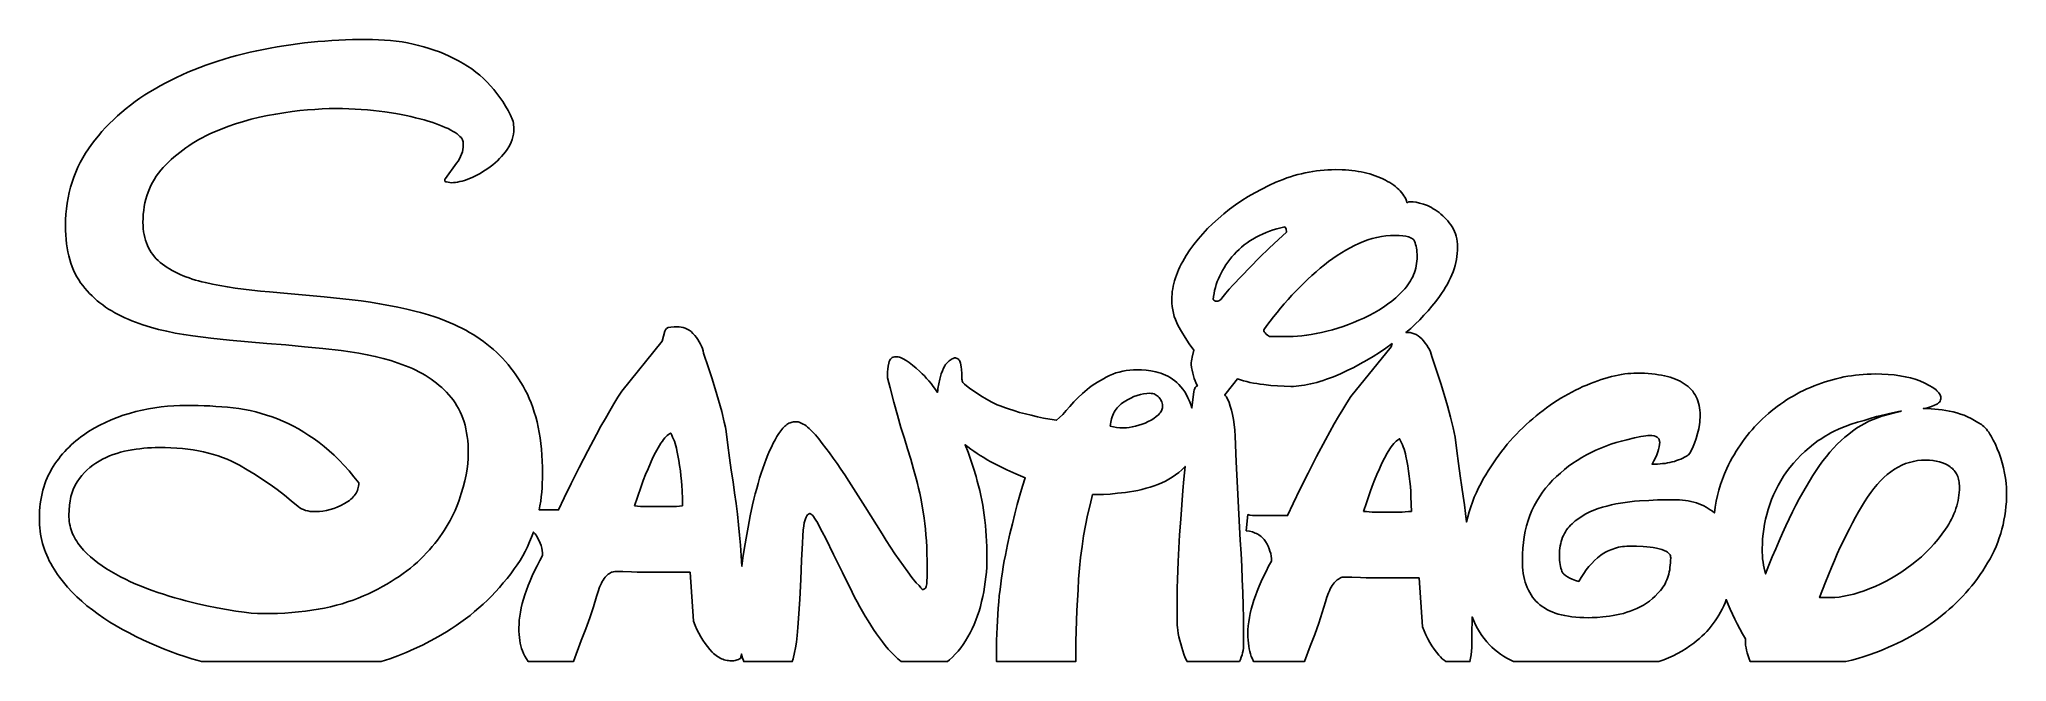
# Model space of a CAD drawing. Extents: x 18 to 215, y 20 to 83.
import ezdxf

# ---------------------------------------------------------------- set-up
doc = ezdxf.new("R2010")
doc.units = 0
doc.layers.add('CAMADA_1', color=18, linetype='CONTINUOUS')

msp = doc.modelspace()

# ---------------------------------------------------------------- linework, layer by layer
at = {"layer": 'CAMADA_1'}
for points in [[(34, 20.19), (52.06, 20.19), (52.9, 20.47), (53.73, 20.78), (54.55, 21.11), (55.37, 21.47), (56.19, 21.86), (57, 22.28), (57.8, 22.72), (58.6, 23.19), (59.09, 23.5), (59.58, 23.81), (60.05, 24.15), (60.52, 24.49), (60.98, 24.84), (61.43, 25.21), (61.86, 25.58), (62.3, 25.97), (62.72, 26.37), (63.13, 26.78), (63.53, 27.21), (63.93, 27.64), (64.31, 28.09), (64.69, 28.55), (65.06, 29.01), (65.42, 29.5), (65.72, 29.92), (66, 30.36), (66.26, 30.81), (66.51, 31.26), (66.74, 31.73), (66.96, 32.21), (67.16, 32.7), (67.34, 33.2), (67.43, 33.11), (67.51, 33.01), (67.59, 32.91), (67.67, 32.8), (67.8, 32.56), (67.92, 32.33), (68.03, 32.09), (68.11, 31.84), (68.17, 31.6), (68.22, 31.35), (68.25, 31.1), (68.26, 30.85), (67.97, 30.33), (67.7, 29.81), (67.45, 29.3), (67.22, 28.81), (67.01, 28.32), (66.81, 27.84), (66.64, 27.37), (66.48, 26.91), (66.34, 26.46), (66.22, 26.02), (66.12, 25.59), (66.04, 25.17), (65.97, 24.75), (65.92, 24.35), (65.9, 23.95), (65.89, 23.57), (65.89, 23.24), (65.91, 22.92), (65.93, 22.61), (65.97, 22.32), (66.02, 22.04), (66.08, 21.78), (66.15, 21.52), (66.23, 21.28), (66.34, 21.01), (66.47, 20.74), (66.64, 20.47), (66.82, 20.19), (71.35, 20.2), (72.15, 22.3), (72.6, 23.47), (73, 24.6), (73.36, 25.69), (73.68, 26.74), (73.83, 27.24), (73.99, 27.67), (74.08, 27.87), (74.17, 28.06), (74.26, 28.23), (74.35, 28.38), (74.45, 28.53), (74.55, 28.66), (74.65, 28.78), (74.76, 28.88), (74.86, 28.97), (74.97, 29.05), (75.08, 29.11), (75.2, 29.16), (75.23, 29.18), (75.26, 29.19), (75.37, 29.22), (75.52, 29.24), (75.71, 29.24), (76.33, 29.23), (77.19, 29.2), (77.75, 29.18), (78.47, 29.17), (80.36, 29.16), (83.07, 29.16), (83.41, 24.25), (83.59, 23.83), (83.77, 23.43), (83.96, 23.05), (84.16, 22.69), (84.37, 22.34), (84.6, 22.02), (84.82, 21.7), (85.06, 21.41), (85.31, 21.14), (85.44, 21.02), (85.56, 20.91), (85.69, 20.81), (85.82, 20.71), (85.96, 20.63), (86.09, 20.55), (86.23, 20.49), (86.36, 20.43), (86.5, 20.38), (86.64, 20.34), (86.79, 20.31), (86.93, 20.29), (87.07, 20.27), (87.22, 20.27), (87.35, 20.27), (87.47, 20.28), (87.59, 20.3), (87.71, 20.33), (87.82, 20.37), (87.94, 20.41), (88.05, 20.46), (88.15, 20.52), (88.2, 20.74), (88.24, 20.96), (88.35, 20.58), (88.47, 20.2), (88.47, 20.2), (93.34, 20.19), (93.43, 20.49), (93.58, 21.11), (93.68, 21.59), (93.76, 22.16), (93.84, 22.83), (93.91, 23.62), (93.98, 24.51), (94.09, 26.45), (94.19, 28.45), (94.27, 30.38), (94.36, 32.09), (94.4, 32.82), (94.44, 33.4), (94.49, 33.84), (94.53, 34.12), (94.59, 34.34), (94.66, 34.53), (94.73, 34.69), (94.8, 34.82), (94.88, 34.92), (94.96, 35), (95.04, 35.04), (95.12, 35.06), (95.15, 35.05), (95.19, 35.04), (95.27, 34.98), (95.36, 34.89), (95.47, 34.76), (95.59, 34.59), (95.72, 34.39), (95.86, 34.15), (96.01, 33.87), (96.34, 33.24), (96.7, 32.55), (97.49, 30.95), (98.38, 29.14), (99.35, 27.18), (99.61, 26.68), (99.87, 26.18), (100.13, 25.7), (100.4, 25.22), (100.67, 24.76), (100.95, 24.3), (101.23, 23.85), (101.51, 23.41), (101.8, 22.99), (102.09, 22.58), (102.39, 22.19), (102.69, 21.82), (102.99, 21.46), (103.3, 21.12), (103.61, 20.8), (103.93, 20.49), (104.1, 20.34), (104.27, 20.2), (108.92, 20.19), (109.13, 20.37), (109.43, 20.64), (109.72, 20.93), (110, 21.24), (110.26, 21.57), (110.52, 21.92), (110.76, 22.29), (110.99, 22.67), (111.21, 23.08), (111.41, 23.49), (111.6, 23.92), (111.78, 24.36), (111.95, 24.81), (112.1, 25.27), (112.24, 25.74), (112.36, 26.22), (112.48, 26.72), (112.58, 27.21), (112.66, 27.71), (112.73, 28.2), (112.79, 28.7), (112.84, 29.19), (112.87, 29.68), (112.89, 30.17), (112.9, 30.65), (112.9, 31.2), (112.88, 31.74), (112.86, 32.28), (112.83, 32.81), (112.79, 33.34), (112.74, 33.86), (112.69, 34.38), (112.62, 34.89), (112.55, 35.39), (112.47, 35.89), (112.38, 36.39), (112.28, 36.88), (112.17, 37.36), (112.06, 37.84), (111.93, 38.31), (111.8, 38.78), (111.54, 39.62), (111.27, 40.43), (111, 41.22), (110.71, 41.97), (110.99, 41.75), (111.28, 41.53), (111.58, 41.31), (111.9, 41.1), (112.23, 40.88), (112.57, 40.67), (112.93, 40.46), (113.3, 40.25), (113.68, 40.05), (114.08, 39.84), (114.49, 39.64), (114.91, 39.44), (115.8, 39.05), (116.74, 38.66), (116.47, 37.8), (116.2, 36.91), (115.94, 35.98), (115.69, 35.02), (115.45, 34.03), (115.21, 33.01), (114.97, 31.96), (114.75, 30.87), (114.64, 30.32), (114.54, 29.76), (114.45, 29.19), (114.36, 28.6), (114.28, 28.02), (114.21, 27.42), (114.14, 26.81), (114.08, 26.2), (114.03, 25.57), (113.98, 24.94), (113.92, 23.65), (113.87, 22.33), (113.86, 20.97), (113.87, 20.2), (121.82, 20.2), (121.83, 21.21), (121.84, 22.23), (121.87, 23.25), (121.9, 24.28), (121.94, 25.32), (121.99, 26.36), (122.05, 27.41), (122.11, 28.46), (122.2, 29.57), (122.31, 30.66), (122.45, 31.74), (122.61, 32.81), (122.8, 33.87), (123.01, 34.91), (123.25, 35.95), (123.51, 36.97), (124.02, 36.97), (124.61, 36.98), (125.27, 37.02), (126, 37.09), (126.81, 37.18), (127.23, 37.24), (127.65, 37.31), (128.07, 37.39), (128.47, 37.49), (128.88, 37.6), (129.28, 37.71), (129.68, 37.84), (130.07, 37.99), (130.46, 38.14), (130.83, 38.32), (131.18, 38.51), (131.52, 38.72), (131.85, 38.94), (132.16, 39.18), (132.46, 39.44), (132.74, 39.72), (132.8, 39.79), (132.68, 38.51), (132.59, 37.37), (132.38, 34.5), (132.25, 32.93), (132.12, 30.26), (132.04, 28.44), (132, 27.56), (131.99, 26.62), (131.99, 24.04), (132, 23.85), (132.03, 23.61), (132.07, 23.34), (132.12, 23.02), (132.19, 22.68), (132.27, 22.33), (132.36, 21.98), (132.46, 21.62), (132.57, 21.27), (132.69, 20.93), (132.82, 20.59), (132.97, 20.27), (133, 20.19), (138.26, 20.2), (138.36, 20.42), (138.45, 20.64), (138.52, 20.87), (138.58, 21.09), (138.62, 21.32), (138.66, 21.55), (138.68, 21.78), (138.68, 22.01), (138.68, 23.28), (138.66, 24.56), (138.63, 25.84), (138.6, 27.14), (138.55, 28.44), (138.49, 29.74), (138.42, 31.06), (138.34, 32.38), (138.19, 35.01), (138.05, 37.64), (137.93, 40.24), (137.84, 42.83), (137.79, 43.43), (137.72, 43.99), (137.65, 44.51), (137.56, 44.99), (137.46, 45.44), (137.34, 45.85), (137.22, 46.22), (137.07, 46.56), (137.01, 46.67), (136.95, 46.79), (136.87, 46.89), (136.79, 46.99), (136.93, 47.15), (138.07, 48.59), (138.37, 48.49), (138.68, 48.39), (139, 48.31), (139.32, 48.23), (139.66, 48.16), (140, 48.1), (140.34, 48.04), (140.7, 48), (141.41, 47.92), (142.1, 47.87), (142.76, 47.84), (143.41, 47.83), (143.68, 47.83), (143.95, 47.85), (144.23, 47.87), (144.51, 47.91), (144.81, 47.95), (145.1, 48.01), (145.41, 48.07), (145.72, 48.14), (146.03, 48.23), (146.35, 48.32), (146.68, 48.43), (147.01, 48.54), (147.7, 48.8), (148.4, 49.1), (149.08, 49.41), (149.74, 49.73), (150.4, 50.08), (151.05, 50.45), (151.69, 50.84), (152.33, 51.24), (152.96, 51.67), (153.59, 52.12), (153.5, 51.79), (149.44, 46.8), (149.05, 46.18), (148.65, 45.52), (148.22, 44.81), (147.79, 44.05), (147.34, 43.26), (146.9, 42.45), (146.01, 40.79), (145.15, 39.13), (144.36, 37.53), (143.66, 36.08), (143.09, 34.86), (140.3, 34.86), (139.9, 34.87), (139.58, 34.88), (139.31, 34.91), (139.11, 34.95), (138.94, 33.34), (139.27, 33.28), (139.57, 33.21), (139.71, 33.16), (139.85, 33.1), (139.98, 33.04), (140.11, 32.98), (140.22, 32.91), (140.34, 32.83), (140.44, 32.74), (140.54, 32.66), (140.64, 32.56), (140.73, 32.46), (140.81, 32.35), (140.89, 32.24), (141.03, 32), (141.15, 31.77), (141.25, 31.53), (141.33, 31.28), (141.4, 31.04), (141.44, 30.79), (141.47, 30.54), (141.48, 30.29), (141.19, 29.77), (140.93, 29.25), (140.68, 28.74), (140.44, 28.25), (140.23, 27.76), (140.04, 27.28), (139.86, 26.81), (139.7, 26.35), (139.56, 25.9), (139.44, 25.46), (139.34, 25.03), (139.26, 24.61), (139.19, 24.19), (139.15, 23.79), (139.12, 23.39), (139.11, 23.01), (139.12, 22.68), (139.13, 22.36), (139.16, 22.05), (139.19, 21.76), (139.24, 21.48), (139.3, 21.22), (139.37, 20.96), (139.45, 20.72), (139.56, 20.46), (139.69, 20.2), (144.79, 20.2), (145.38, 21.74), (145.82, 22.91), (146.22, 24.04), (146.58, 25.13), (146.9, 26.18), (147.05, 26.68), (147.22, 27.11), (147.3, 27.31), (147.39, 27.5), (147.48, 27.67), (147.58, 27.82), (147.67, 27.97), (147.77, 28.1), (147.87, 28.22), (147.98, 28.32), (148.09, 28.41), (148.2, 28.48), (148.31, 28.55), (148.42, 28.6), (148.45, 28.62), (148.49, 28.63), (148.59, 28.66), (148.74, 28.68), (148.93, 28.68), (149.56, 28.67), (150.41, 28.64), (150.98, 28.62), (151.69, 28.61), (153.59, 28.6), (156.3, 28.6), (156.64, 23.69), (156.81, 23.27), (156.99, 22.87), (157.19, 22.49), (157.39, 22.13), (157.6, 21.78), (157.82, 21.46), (158.05, 21.14), (158.29, 20.85), (158.46, 20.66), (158.63, 20.49), (158.81, 20.33), (158.99, 20.19), (161.42, 20.2), (161.48, 20.53), (161.53, 20.88), (161.56, 21.24), (161.59, 21.61), (161.61, 22.14), (161.62, 22.82), (161.63, 24.69), (161.8, 24.28), (161.98, 23.9), (162.18, 23.53), (162.39, 23.17), (162.62, 22.83), (162.86, 22.5), (163.11, 22.19), (163.37, 21.89), (163.63, 21.64), (163.89, 21.4), (164.17, 21.17), (164.47, 20.95), (164.78, 20.74), (165.11, 20.55), (165.45, 20.37), (165.8, 20.19), (180.4, 20.2), (180.89, 20.38), (181.36, 20.58), (181.82, 20.79), (182.27, 21.02), (182.7, 21.26), (183.12, 21.51), (183.52, 21.78), (183.91, 22.06), (184.19, 22.28), (184.46, 22.51), (184.72, 22.74), (184.97, 22.98), (185.21, 23.23), (185.44, 23.48), (185.65, 23.75), (185.86, 24.02), (186.06, 24.29), (186.25, 24.58), (186.43, 24.87), (186.6, 25.16), (186.76, 25.47), (186.91, 25.78), (187.05, 26.1), (187.17, 26.42), (187.36, 25.94), (187.57, 25.45), (187.78, 24.96), (188.01, 24.47), (188.26, 23.98), (188.52, 23.48), (188.8, 22.98), (189.08, 22.48), (189.08, 22.31), (189.09, 22.08), (189.11, 21.84), (189.15, 21.59), (189.21, 21.33), (189.28, 21.06), (189.36, 20.78), (189.46, 20.49), (189.58, 20.19), (199.17, 20.19), (199.78, 20.35), (200.39, 20.52), (201, 20.71), (201.61, 20.91), (202.09, 21.08), (202.55, 21.26), (203.02, 21.44), (203.47, 21.63), (203.92, 21.83), (204.36, 22.04), (204.8, 22.26), (205.23, 22.48), (205.66, 22.71), (206.08, 22.95), (206.49, 23.2), (206.9, 23.45), (207.3, 23.72), (207.7, 23.99), (208.09, 24.27), (208.47, 24.56), (208.85, 24.85), (209.22, 25.15), (209.57, 25.46), (209.92, 25.77), (210.27, 26.1), (210.6, 26.43), (210.92, 26.76), (211.23, 27.11), (211.54, 27.46), (211.84, 27.81), (212.12, 28.18), (212.4, 28.55), (212.67, 28.93), (212.93, 29.31), (213.18, 29.7), (213.42, 30.1), (213.66, 30.51), (213.87, 30.92), (214.07, 31.33), (214.26, 31.75), (214.43, 32.18), (214.59, 32.61), (214.73, 33.05), (214.85, 33.49), (214.97, 33.93), (215.06, 34.39), (215.14, 34.84), (215.21, 35.31), (215.26, 35.78), (215.3, 36.25), (215.32, 36.73), (215.33, 37.21), (215.32, 37.65), (215.28, 38.11), (215.21, 38.6), (215.12, 39.12), (215, 39.64), (214.87, 40.14), (214.73, 40.63), (214.57, 41.11), (214.39, 41.56), (214.2, 42.01), (213.99, 42.43), (213.76, 42.84), (213.65, 43.04), (213.53, 43.22), (213.41, 43.38), (213.29, 43.53), (213.16, 43.67), (213.04, 43.79), (212.92, 43.89), (212.79, 43.99), (212.45, 44.21), (212.1, 44.41), (211.76, 44.6), (211.4, 44.77), (211.05, 44.92), (210.69, 45.05), (210.32, 45.16), (209.95, 45.26), (209.58, 45.33), (209.22, 45.4), (208.85, 45.46), (208.48, 45.51), (208.12, 45.55), (207.75, 45.57), (207.39, 45.59), (207.03, 45.59), (206.95, 45.59), (207.21, 45.65), (207.49, 45.72), (207.78, 45.82), (208.09, 45.93), (208.24, 46), (208.37, 46.08), (208.48, 46.16), (208.57, 46.25), (208.64, 46.35), (208.69, 46.46), (208.72, 46.57), (208.73, 46.69), (208.72, 46.79), (208.69, 46.89), (208.65, 46.99), (208.59, 47.09), (208.52, 47.19), (208.43, 47.29), (208.32, 47.39), (208.2, 47.5), (208.06, 47.61), (207.9, 47.71), (207.54, 47.93), (207.11, 48.16), (206.61, 48.39), (206.15, 48.55), (205.66, 48.68), (205.14, 48.8), (204.6, 48.9), (204.02, 48.97), (203.42, 49.02), (202.78, 49.05), (202.12, 49.07), (201.72, 49.06), (201.32, 49.05), (200.93, 49.02), (200.53, 48.99), (200.14, 48.95), (199.75, 48.9), (199.36, 48.84), (198.98, 48.77), (198.6, 48.69), (198.22, 48.6), (197.84, 48.5), (197.46, 48.4), (197.09, 48.28), (196.72, 48.16), (196.35, 48.02), (195.98, 47.88), (195.62, 47.73), (195.26, 47.57), (194.91, 47.4), (194.57, 47.23), (194.22, 47.05), (193.89, 46.86), (193.56, 46.66), (193.23, 46.46), (192.91, 46.25), (192.6, 46.03), (192.29, 45.81), (191.98, 45.58), (191.68, 45.34), (191.39, 45.09), (191.1, 44.84), (190.82, 44.58), (190.54, 44.31), (190.27, 44.04), (190.01, 43.76), (189.75, 43.47), (189.5, 43.18), (189.26, 42.88), (189.03, 42.58), (188.8, 42.27), (188.58, 41.96), (188.36, 41.63), (188.15, 41.31), (187.95, 40.97), (187.76, 40.64), (187.57, 40.29), (187.39, 39.94), (187.22, 39.58), (186.99, 39.06), (186.77, 38.52), (186.58, 37.97), (186.42, 37.42), (186.27, 36.86), (186.15, 36.29), (186.05, 35.71), (185.97, 35.13), (185.77, 35.29), (185.56, 35.44), (185.35, 35.58), (185.13, 35.71), (184.9, 35.83), (184.66, 35.94), (184.41, 36.03), (184.16, 36.12), (183.89, 36.2), (183.62, 36.27), (183.34, 36.32), (183.06, 36.37), (182.76, 36.41), (182.46, 36.43), (182.15, 36.45), (181.83, 36.45), (181.08, 36.45), (180.26, 36.42), (179.39, 36.38), (178.44, 36.33), (177.96, 36.29), (177.48, 36.24), (177.01, 36.18), (176.54, 36.1), (176.08, 36.02), (175.62, 35.92), (175.17, 35.81), (174.72, 35.69), (174.28, 35.55), (173.86, 35.4), (173.46, 35.22), (173.07, 35.02), (172.7, 34.81), (172.34, 34.57), (172, 34.32), (171.67, 34.04), (171.52, 33.89), (171.37, 33.74), (171.24, 33.58), (171.12, 33.41), (171, 33.24), (170.9, 33.06), (170.8, 32.87), (170.72, 32.68), (170.64, 32.47), (170.58, 32.26), (170.53, 32.05), (170.48, 31.83), (170.45, 31.6), (170.42, 31.36), (170.41, 31.12), (170.4, 30.87), (170.41, 30.62), (170.42, 30.38), (170.44, 30.16), (170.47, 29.96), (170.5, 29.76), (170.54, 29.58), (170.6, 29.41), (170.66, 29.26), (170.69, 29.18), (170.74, 29.11), (170.79, 29.04), (170.86, 28.97), (171.01, 28.84), (171.21, 28.71), (171.44, 28.58), (171.7, 28.46), (172.01, 28.35), (172.35, 28.24), (172.59, 28.65), (172.84, 29.04), (173.09, 29.4), (173.36, 29.74), (173.65, 30.06), (173.94, 30.35), (174.24, 30.62), (174.55, 30.87), (174.71, 30.98), (174.88, 31.08), (175.04, 31.18), (175.22, 31.27), (175.39, 31.36), (175.57, 31.43), (175.76, 31.5), (175.95, 31.56), (176.14, 31.62), (176.34, 31.67), (176.54, 31.71), (176.74, 31.74), (176.95, 31.76), (177.16, 31.78), (177.6, 31.8), (178.16, 31.79), (178.83, 31.75), (179.18, 31.73), (179.51, 31.69), (179.83, 31.64), (180.14, 31.59), (180.42, 31.52), (180.69, 31.44), (180.93, 31.35), (181.15, 31.25), (181.25, 31.19), (181.34, 31.13), (181.41, 31.06), (181.47, 30.98), (181.52, 30.9), (181.55, 30.81), (181.57, 30.71), (181.58, 30.61), (181.57, 30.36), (181.56, 30.12), (181.54, 29.88), (181.51, 29.65), (181.48, 29.42), (181.43, 29.2), (181.38, 28.99), (181.32, 28.78), (181.26, 28.58), (181.18, 28.39), (181.1, 28.2), (181.01, 28.02), (180.91, 27.84), (180.8, 27.67), (180.68, 27.51), (180.56, 27.35), (180.3, 27.05), (180.03, 26.78), (179.75, 26.52), (179.46, 26.28), (179.16, 26.07), (178.85, 25.87), (178.52, 25.69), (178.19, 25.53), (177.85, 25.39), (177.51, 25.26), (177.17, 25.15), (176.83, 25.04), (176.48, 24.96), (176.13, 24.88), (175.79, 24.82), (175.44, 24.77), (174.78, 24.7), (174.2, 24.64), (173.7, 24.61), (173.28, 24.6), (172.85, 24.61), (172.44, 24.62), (172.05, 24.65), (171.66, 24.69), (171.3, 24.75), (170.94, 24.81), (170.61, 24.88), (170.29, 24.97), (169.98, 25.07), (169.69, 25.18), (169.41, 25.3), (169.14, 25.43), (168.9, 25.58), (168.66, 25.73), (168.45, 25.9), (168.24, 26.08), (168.05, 26.27), (167.88, 26.47), (167.71, 26.68), (167.56, 26.9), (167.42, 27.14), (167.29, 27.38), (167.17, 27.63), (167.07, 27.89), (166.98, 28.16), (166.9, 28.45), (166.83, 28.74), (166.77, 29.04), (166.73, 29.36), (166.7, 29.68), (166.68, 30.01), (166.68, 30.36), (166.69, 30.97), (166.72, 31.58), (166.78, 32.16), (166.87, 32.73), (166.97, 33.29), (167.11, 33.83), (167.26, 34.36), (167.44, 34.87), (167.64, 35.36), (167.87, 35.84), (168.12, 36.31), (168.39, 36.75), (168.69, 37.19), (169.01, 37.61), (169.36, 38.01), (169.72, 38.4), (170.11, 38.77), (170.51, 39.13), (170.91, 39.47), (171.33, 39.8), (171.76, 40.11), (172.2, 40.4), (172.65, 40.68), (173.11, 40.94), (173.58, 41.19), (174.06, 41.42), (174.56, 41.63), (175.06, 41.83), (175.57, 42.01), (176.1, 42.18), (176.63, 42.33), (177.17, 42.46), (177.95, 42.65), (178.59, 42.78), (178.86, 42.83), (179.1, 42.86), (179.3, 42.88), (179.46, 42.89), (179.7, 42.88), (179.91, 42.85), (180.08, 42.79), (180.16, 42.76), (180.22, 42.72), (180.28, 42.67), (180.33, 42.62), (180.38, 42.57), (180.41, 42.51), (180.44, 42.44), (180.46, 42.37), (180.47, 42.29), (180.48, 42.21), (180.46, 41.99), (180.43, 41.76), (180.37, 41.5), (180.29, 41.24), (180.18, 40.95), (180.05, 40.65), (179.89, 40.34), (179.71, 40.01), (180.25, 40.02), (180.51, 40.04), (180.77, 40.07), (181.02, 40.1), (181.26, 40.14), (181.49, 40.19), (181.73, 40.24), (181.95, 40.3), (182.17, 40.37), (182.38, 40.45), (182.59, 40.53), (182.79, 40.62), (182.98, 40.72), (183.17, 40.83), (183.36, 40.94), (183.52, 41.11), (183.76, 41.61), (183.97, 42.11), (184.14, 42.6), (184.29, 43.08), (184.4, 43.55), (184.48, 44.01), (184.5, 44.24), (184.52, 44.47), (184.54, 44.7), (184.54, 44.92), (184.53, 45.18), (184.52, 45.43), (184.48, 45.68), (184.44, 45.91), (184.39, 46.14), (184.32, 46.36), (184.24, 46.57), (184.14, 46.77), (184.04, 46.97), (183.92, 47.15), (183.79, 47.33), (183.65, 47.5), (183.49, 47.66), (183.33, 47.81), (183.15, 47.96), (182.95, 48.09), (182.75, 48.22), (182.53, 48.34), (182.3, 48.45), (182.06, 48.56), (181.81, 48.65), (181.54, 48.74), (181.26, 48.82), (180.97, 48.89), (180.66, 48.95), (180.35, 49), (180.02, 49.05), (179.68, 49.09), (179.33, 49.12), (178.96, 49.14), (178.58, 49.15), (178.19, 49.15), (177.89, 49.15), (177.59, 49.13), (177.28, 49.11), (176.96, 49.07), (176.64, 49.02), (176.32, 48.96), (175.99, 48.89), (175.65, 48.81), (175.31, 48.72), (174.96, 48.62), (174.61, 48.51), (174.25, 48.39), (173.89, 48.26), (173.52, 48.12), (173.15, 47.96), (172.77, 47.8), (172.39, 47.62), (172.02, 47.44), (171.64, 47.25), (171.27, 47.05), (170.9, 46.84), (170.54, 46.63), (170.18, 46.4), (169.82, 46.17), (169.46, 45.93), (169.11, 45.67), (168.76, 45.42), (168.41, 45.15), (168.07, 44.87), (167.73, 44.58), (167.39, 44.29), (167.06, 43.99), (166.73, 43.68), (166.4, 43.36), (166.09, 43.03), (165.77, 42.7), (165.47, 42.36), (165.17, 42.01), (164.88, 41.65), (164.59, 41.29), (164.31, 40.92), (164.04, 40.54), (163.77, 40.15), (163.51, 39.76), (163.25, 39.36), (163.01, 38.95), (162.76, 38.53), (162.53, 38.1), (162.29, 37.64), (162.06, 37.17), (161.85, 36.7), (161.66, 36.21), (161.49, 35.73), (161.33, 35.23), (161.19, 34.73), (161.07, 34.22), (160.97, 35.07), (160.86, 35.93), (160.74, 36.81), (160.61, 37.7), (160.45, 38.85), (160.28, 40.08), (160.11, 41.37), (159.94, 42.74), (159.84, 43.18), (159.74, 43.66), (159.47, 44.72), (159.16, 45.87), (158.84, 47.01), (158.5, 48.11), (158.16, 49.13), (157.65, 50.61), (157.6, 50.84), (157.53, 51.07), (157.45, 51.3), (157.34, 51.52), (157.22, 51.74), (157.09, 51.96), (156.93, 52.17), (156.76, 52.39), (156.58, 52.59), (156.39, 52.76), (156.2, 52.9), (156.01, 53.02), (155.81, 53.11), (155.61, 53.18), (155.41, 53.22), (155.2, 53.23), (154.99, 53.23), (155.47, 53.65), (155.92, 54.08), (156.37, 54.51), (156.8, 54.96), (157.21, 55.42), (157.6, 55.88), (157.99, 56.36), (158.35, 56.84), (158.57, 57.16), (158.78, 57.47), (158.97, 57.78), (159.15, 58.09), (159.31, 58.4), (159.46, 58.71), (159.6, 59.02), (159.72, 59.33), (159.82, 59.64), (159.92, 59.95), (159.99, 60.26), (160.06, 60.57), (160.11, 60.87), (160.14, 61.18), (160.16, 61.49), (160.17, 61.8), (160.16, 62.09), (160.14, 62.37), (160.09, 62.64), (160.03, 62.9), (159.96, 63.15), (159.86, 63.38), (159.75, 63.61), (159.62, 63.83), (159.48, 64.04), (159.33, 64.24), (159.18, 64.43), (159.02, 64.61), (158.85, 64.79), (158.68, 64.96), (158.5, 65.12), (158.31, 65.27), (158.12, 65.41), (157.93, 65.54), (157.73, 65.66), (157.54, 65.78), (157.34, 65.88), (157.14, 65.97), (156.94, 66.05), (156.74, 66.11), (156.36, 66.23), (156.01, 66.31), (155.7, 66.35), (155.43, 66.37), (155.29, 66.36), (155.25, 66.34), (155.22, 66.33), (155.17, 66.29), (155.09, 66.28), (155.03, 66.46), (154.96, 66.64), (154.88, 66.81), (154.78, 66.97), (154.67, 67.13), (154.55, 67.29), (154.42, 67.45), (154.28, 67.6), (154.12, 67.74), (153.95, 67.88), (153.77, 68.02), (153.58, 68.16), (153.37, 68.29), (153.15, 68.41), (152.92, 68.54), (152.68, 68.65), (152.43, 68.77), (152.17, 68.87), (151.9, 68.97), (151.63, 69.06), (151.36, 69.15), (151.07, 69.22), (150.78, 69.29), (150.49, 69.35), (150.19, 69.41), (149.88, 69.45), (149.56, 69.49), (149.24, 69.53), (148.91, 69.55), (148.58, 69.57), (147.9, 69.59), (147.51, 69.58), (147.14, 69.57), (146.76, 69.54), (146.38, 69.51), (146, 69.46), (145.63, 69.41), (145.25, 69.34), (144.88, 69.27), (144.51, 69.18), (144.13, 69.09), (143.76, 68.99), (143.39, 68.87), (143.03, 68.75), (142.66, 68.61), (142.29, 68.47), (141.93, 68.32), (141.21, 67.99), (140.5, 67.64), (139.82, 67.27), (139.15, 66.89), (138.51, 66.48), (137.88, 66.05), (137.27, 65.61), (136.68, 65.14), (136.11, 64.66), (135.57, 64.16), (135.06, 63.66), (134.57, 63.14), (134.11, 62.61), (133.68, 62.07), (133.28, 61.52), (132.91, 60.95), (132.74, 60.67), (132.57, 60.38), (132.42, 60.1), (132.28, 59.82), (132.15, 59.54), (132.03, 59.26), (131.93, 58.98), (131.83, 58.71), (131.75, 58.43), (131.67, 58.16), (131.61, 57.89), (131.56, 57.62), (131.52, 57.35), (131.49, 57.08), (131.48, 56.81), (131.47, 56.55), (131.48, 56.19), (131.51, 55.84), (131.56, 55.5), (131.63, 55.17), (131.72, 54.85), (131.83, 54.53), (131.96, 54.22), (132.11, 53.92), (132.44, 53.33), (132.81, 52.72), (133.22, 52.1), (133.67, 51.47), (133.5, 50.75), (133.47, 50.56), (133.44, 50.38), (133.42, 50.2), (133.42, 50.03), (133.46, 49.73), (133.51, 49.44), (133.57, 49.15), (133.65, 48.88), (133.73, 48.62), (133.82, 48.37), (133.93, 48.12), (134.04, 47.89), (133.97, 47.86), (133.91, 47.82), (133.86, 47.76), (133.81, 47.7), (133.77, 47.62), (133.74, 47.53), (133.71, 47.43), (133.69, 47.32), (133.48, 45.67), (133.37, 46.01), (133.25, 46.33), (133.09, 46.66), (132.93, 46.98), (132.76, 47.27), (132.58, 47.54), (132.39, 47.79), (132.19, 48.02), (131.98, 48.22), (131.77, 48.4), (131.54, 48.56), (131.31, 48.71), (131.08, 48.84), (130.85, 48.96), (130.61, 49.06), (130.36, 49.15), (130.11, 49.23), (129.86, 49.29), (129.36, 49.38), (128.89, 49.45), (128.43, 49.49), (128, 49.5), (127.62, 49.49), (127.25, 49.46), (126.89, 49.42), (126.54, 49.35), (126.19, 49.27), (125.86, 49.17), (125.53, 49.05), (125.2, 48.91), (124.89, 48.76), (124.59, 48.6), (124.29, 48.43), (124.01, 48.26), (123.73, 48.08), (123.47, 47.9), (123.21, 47.71), (122.96, 47.51), (122.49, 47.1), (122.04, 46.69), (121.62, 46.26), (121.23, 45.82), (120.86, 45.4), (120.51, 45.02), (120.18, 44.7), (119.87, 44.42), (119.22, 44.53), (118.58, 44.65), (117.96, 44.78), (117.35, 44.92), (116.76, 45.07), (116.17, 45.22), (115.6, 45.39), (115.05, 45.56), (114.77, 45.66), (114.49, 45.76), (114.22, 45.87), (113.94, 45.99), (113.39, 46.25), (112.84, 46.55), (112.29, 46.88), (111.74, 47.24), (111.19, 47.63), (110.64, 48.06), (110.58, 48.11), (110.53, 48.16), (110.49, 48.22), (110.45, 48.29), (110.42, 48.37), (110.4, 48.46), (110.39, 48.55), (110.39, 48.65), (110.38, 49.09), (110.35, 49.54), (110.32, 49.77), (110.28, 49.98), (110.24, 50.17), (110.18, 50.35), (110.14, 50.43), (110.09, 50.5), (110.04, 50.55), (109.98, 50.6), (109.9, 50.64), (109.82, 50.66), (109.73, 50.68), (109.63, 50.69), (109.51, 50.64), (109.4, 50.59), (109.3, 50.53), (109.2, 50.46), (109.1, 50.38), (109.01, 50.3), (108.92, 50.21), (108.83, 50.11), (108.75, 50.01), (108.68, 49.9), (108.54, 49.65), (108.42, 49.38), (108.31, 49.08), (108.17, 48.55), (108.06, 48.07), (107.98, 47.62), (107.96, 47.41), (107.94, 47.22), (107.73, 47.52), (107.51, 47.82), (107.29, 48.1), (107.06, 48.37), (106.84, 48.62), (106.62, 48.87), (106.39, 49.1), (106.17, 49.32), (105.79, 49.67), (105.43, 49.97), (105.1, 50.22), (104.78, 50.43), (104.49, 50.59), (104.36, 50.66), (104.22, 50.71), (104.1, 50.75), (103.98, 50.78), (103.86, 50.8), (103.76, 50.8), (103.62, 50.79), (103.49, 50.76), (103.38, 50.71), (103.28, 50.64), (103.2, 50.55), (103.13, 50.45), (103.08, 50.32), (103.04, 50.17), (102.98, 49.86), (102.94, 49.56), (102.92, 49.29), (102.91, 49.02), (102.91, 48.69), (103.16, 47.67), (103.54, 46.24), (103.9, 44.92), (104.26, 43.7), (104.6, 42.59), (104.93, 41.55), (105.24, 40.53), (105.52, 39.53), (105.79, 38.57), (105.91, 38.09), (106.03, 37.61), (106.14, 37.12), (106.24, 36.62), (106.43, 35.62), (106.59, 34.59), (106.66, 34.06), (106.72, 33.5), (106.77, 32.92), (106.81, 32.31), (106.85, 31.68), (106.87, 31.03), (106.88, 30.34), (106.89, 29.64), (106.88, 28.67), (106.86, 28.3), (106.85, 27.99), (106.83, 27.86), (106.8, 27.75), (106.76, 27.65), (106.71, 27.57), (106.64, 27.51), (106.57, 27.47), (106.48, 27.44), (106.38, 27.44), (106.39, 27.44), (106.39, 27.45), (106.38, 27.48), (106.27, 27.61), (106.08, 27.82), (105.79, 28.11), (105.36, 28.65), (104.94, 29.21), (104.51, 29.8), (104.08, 30.4), (103.65, 31.02), (103.22, 31.67), (102.79, 32.34), (102.36, 33.02), (100.66, 35.74), (99.01, 38.31), (98.62, 38.93), (98.22, 39.52), (97.84, 40.08), (97.46, 40.62), (97.09, 41.14), (96.72, 41.63), (96.36, 42.1), (96.01, 42.55), (95.67, 42.95), (95.34, 43.31), (95.03, 43.61), (94.88, 43.73), (94.73, 43.85), (94.59, 43.95), (94.45, 44.04), (94.31, 44.11), (94.18, 44.18), (94.05, 44.22), (93.92, 44.26), (93.8, 44.28), (93.68, 44.28), (93.57, 44.28), (93.45, 44.27), (93.34, 44.24), (93.23, 44.21), (93.12, 44.17), (93.01, 44.12), (92.9, 44.06), (92.79, 43.99), (92.69, 43.91), (92.58, 43.82), (92.38, 43.62), (92.18, 43.38), (91.99, 43.1), (91.8, 42.79), (91.61, 42.46), (91.43, 42.11), (91.25, 41.74), (91.07, 41.35), (90.89, 40.94), (90.72, 40.51), (90.55, 40.05), (90.38, 39.58), (90.22, 39.1), (90.06, 38.6), (89.91, 38.09), (89.77, 37.57), (89.63, 37.04), (89.49, 36.5), (89.36, 35.94), (89.12, 34.82), (88.9, 33.7), (88.7, 32.58), (88.52, 31.46), (88.39, 30.6), (88.28, 29.77), (88.28, 29.79), (88.21, 30.83), (88.13, 31.87), (88.04, 32.9), (87.94, 33.94), (87.83, 34.99), (87.7, 36.06), (87.55, 37.15), (87.39, 38.26), (87.22, 39.41), (87.05, 40.64), (86.88, 41.93), (86.71, 43.3), (86.62, 43.74), (86.51, 44.22), (86.25, 45.29), (85.94, 46.43), (85.61, 47.57), (85.27, 48.67), (84.94, 49.69), (84.43, 51.17), (84.38, 51.4), (84.31, 51.63), (84.22, 51.86), (84.12, 52.08), (84, 52.3), (83.86, 52.52), (83.71, 52.73), (83.54, 52.95), (83.36, 53.15), (83.17, 53.32), (82.98, 53.46), (82.79, 53.58), (82.59, 53.67), (82.39, 53.74), (82.18, 53.78), (81.97, 53.79), (81.47, 53.79), (81.16, 53.78), (80.91, 53.75), (80.86, 53.74), (80.81, 53.71), (80.76, 53.68), (80.71, 53.64), (80.62, 53.52), (80.53, 53.37), (80.28, 52.35), (76.22, 47.36), (75.83, 46.74), (75.42, 46.08), (75, 45.37), (74.57, 44.61), (74.12, 43.82), (73.68, 43.01), (72.79, 41.35), (71.93, 39.69), (71.14, 38.09), (70.44, 36.64), (69.87, 35.42), (67.93, 35.42), (68, 35.85), (68.07, 36.29), (68.13, 36.74), (68.17, 37.19), (68.21, 37.65), (68.23, 38.11), (68.25, 38.59), (68.25, 39.06), (68.25, 39.7), (68.23, 40.32), (68.19, 40.93), (68.14, 41.52), (68.08, 42.1), (68.01, 42.66), (67.92, 43.21), (67.82, 43.74), (67.7, 44.26), (67.58, 44.76), (67.43, 45.24), (67.28, 45.71), (67.11, 46.17), (66.92, 46.61), (66.73, 47.03), (66.52, 47.44), (66.3, 47.84), (66.07, 48.23), (65.83, 48.6), (65.58, 48.97), (65.33, 49.33), (65.07, 49.67), (64.8, 50.01), (64.52, 50.33), (64.23, 50.65), (63.93, 50.95), (63.63, 51.25), (63.32, 51.53), (63, 51.81), (62.67, 52.07), (62.33, 52.32), (61.99, 52.57), (61.64, 52.8), (61.28, 53.03), (60.91, 53.24), (60.54, 53.46), (60.16, 53.66), (59.77, 53.85), (59.38, 54.04), (58.98, 54.22), (58.58, 54.39), (58.17, 54.55), (57.75, 54.71), (57.32, 54.85), (56.89, 54.99), (56.45, 55.12), (56.01, 55.25), (55.55, 55.36), (54.64, 55.57), (53.73, 55.77), (52.81, 55.96), (51.89, 56.12), (50.97, 56.27), (50.05, 56.41), (49.12, 56.53), (48.19, 56.63), (46.33, 56.82), (44.48, 56.99), (42.65, 57.15), (40.82, 57.31), (39.93, 57.39), (39.06, 57.48), (38.21, 57.58), (37.39, 57.69), (36.6, 57.81), (35.84, 57.94), (35.1, 58.09), (34.39, 58.24), (34.04, 58.32), (33.71, 58.41), (33.38, 58.5), (33.06, 58.6), (32.75, 58.71), (32.44, 58.82), (32.15, 58.94), (31.86, 59.06), (31.58, 59.19), (31.31, 59.33), (31.05, 59.47), (30.79, 59.62), (30.55, 59.77), (30.31, 59.93), (30.08, 60.1), (29.86, 60.27), (29.65, 60.45), (29.45, 60.64), (29.27, 60.84), (29.1, 61.05), (28.94, 61.26), (28.8, 61.49), (28.67, 61.73), (28.56, 61.97), (28.46, 62.23), (28.37, 62.5), (28.29, 62.77), (28.23, 63.06), (28.18, 63.35), (28.15, 63.66), (28.13, 63.97), (28.12, 64.29), (28.13, 64.7), (28.15, 65.1), (28.19, 65.49), (28.25, 65.87), (28.32, 66.25), (28.41, 66.61), (28.51, 66.97), (28.63, 67.32), (28.77, 67.66), (28.92, 67.99), (29.08, 68.31), (29.27, 68.63), (29.46, 68.93), (29.68, 69.23), (29.91, 69.52), (30.15, 69.8), (30.41, 70.07), (30.68, 70.33), (30.95, 70.59), (31.23, 70.84), (31.52, 71.08), (31.81, 71.32), (32.11, 71.55), (32.42, 71.77), (32.74, 71.99), (33.06, 72.2), (33.39, 72.4), (33.73, 72.6), (34.07, 72.79), (34.42, 72.97), (34.78, 73.14), (35.15, 73.31), (35.9, 73.62), (36.66, 73.92), (37.43, 74.19), (38.21, 74.43), (39, 74.65), (39.81, 74.85), (40.63, 75.02), (41.46, 75.17), (42.28, 75.3), (43.09, 75.41), (43.88, 75.51), (44.64, 75.58), (45.39, 75.64), (46.12, 75.69), (46.82, 75.71), (47.51, 75.72), (48.16, 75.72), (48.8, 75.7), (49.43, 75.67), (50.05, 75.64), (50.66, 75.59), (51.26, 75.53), (51.84, 75.46), (52.42, 75.38), (53.52, 75.21), (54.05, 75.11), (54.55, 75.01), (55.03, 74.91), (55.49, 74.8), (55.94, 74.69), (56.36, 74.58), (56.76, 74.46), (57.14, 74.34), (57.51, 74.22), (57.85, 74.09), (58.17, 73.96), (58.48, 73.83), (58.76, 73.7), (59.03, 73.56), (59.27, 73.43), (59.48, 73.3), (59.67, 73.17), (59.83, 73.04), (59.96, 72.92), (60.07, 72.81), (60.15, 72.7), (60.21, 72.59), (60.25, 72.49), (60.27, 72.38), (60.29, 72.24), (60.29, 72.08), (60.28, 71.85), (60.25, 71.62), (60.2, 71.38), (60.13, 71.15), (60.03, 70.92), (59.91, 70.68), (59.78, 70.45), (59.62, 70.22), (58.52, 68.69), (58.48, 68.65), (58.45, 68.61), (58.44, 68.57), (58.43, 68.53), (58.44, 68.45), (58.47, 68.4), (58.53, 68.37), (58.6, 68.36), (59.11, 68.27), (59.3, 68.28), (59.51, 68.3), (59.72, 68.33), (59.95, 68.38), (60.18, 68.44), (60.42, 68.51), (60.67, 68.6), (60.93, 68.69), (61.19, 68.81), (61.46, 68.93), (61.72, 69.06), (61.98, 69.2), (62.24, 69.36), (62.49, 69.52), (62.75, 69.69), (63, 69.88), (63.25, 70.07), (63.49, 70.27), (63.72, 70.48), (63.94, 70.69), (64.14, 70.92), (64.34, 71.14), (64.52, 71.38), (64.7, 71.62), (64.86, 71.86), (64.99, 72.11), (65.11, 72.36), (65.21, 72.62), (65.28, 72.88), (65.33, 73.15), (65.36, 73.42), (65.37, 73.69), (65.37, 73.88), (65.35, 74.06), (65.33, 74.24), (65.29, 74.41), (65.24, 74.58), (65.18, 74.74), (65.12, 74.89), (65.04, 75.04), (64.8, 75.51), (64.54, 75.97), (64.27, 76.41), (63.98, 76.83), (63.68, 77.24), (63.37, 77.63), (63.03, 78.01), (62.69, 78.38), (62.32, 78.73), (61.95, 79.06), (61.55, 79.38), (61.15, 79.69), (60.72, 79.98), (60.29, 80.25), (59.83, 80.51), (59.36, 80.76), (58.88, 80.99), (58.39, 81.21), (57.89, 81.41), (57.38, 81.59), (56.87, 81.76), (56.34, 81.92), (55.8, 82.06), (55.26, 82.19), (54.7, 82.3), (54.14, 82.4), (53.56, 82.48), (52.98, 82.54), (52.39, 82.6), (51.79, 82.63), (51.18, 82.66), (50.56, 82.66), (49.86, 82.66), (49.16, 82.65), (48.47, 82.62), (47.78, 82.59), (47.08, 82.55), (46.39, 82.5), (45.7, 82.45), (45.01, 82.38), (44.33, 82.3), (43.64, 82.22), (42.96, 82.12), (42.27, 82.02), (41.59, 81.91), (40.91, 81.79), (40.23, 81.66), (39.55, 81.52), (38.88, 81.37), (38.22, 81.22), (37.56, 81.05), (36.91, 80.87), (36.28, 80.69), (35.65, 80.49), (35.03, 80.29), (34.42, 80.07), (33.82, 79.85), (33.23, 79.61), (32.64, 79.37), (32.07, 79.12), (31.5, 78.85), (30.95, 78.58), (30.4, 78.3), (29.86, 78.01), (29.33, 77.71), (28.82, 77.4), (28.31, 77.08), (27.82, 76.75), (27.35, 76.41), (26.88, 76.07), (26.43, 75.71), (26, 75.35), (25.57, 74.98), (25.16, 74.6), (24.76, 74.21), (24.37, 73.81), (24, 73.4), (23.64, 72.98), (23.29, 72.56), (22.96, 72.12), (22.64, 71.68), (22.34, 71.23), (22.07, 70.77), (21.81, 70.3), (21.57, 69.82), (21.36, 69.33), (21.16, 68.83), (20.99, 68.32), (20.84, 67.81), (20.7, 67.29), (20.59, 66.75), (20.5, 66.21), (20.43, 65.66), (20.37, 65.1), (20.34, 64.53), (20.33, 63.95), (20.34, 63.48), (20.36, 63.03), (20.39, 62.58), (20.44, 62.15), (20.5, 61.73), (20.58, 61.32), (20.67, 60.93), (20.77, 60.55), (20.88, 60.18), (21.01, 59.82), (21.15, 59.48), (21.31, 59.14), (21.48, 58.82), (21.66, 58.52), (21.86, 58.22), (22.07, 57.94), (22.29, 57.67), (22.52, 57.41), (22.76, 57.15), (23.01, 56.91), (23.26, 56.67), (23.53, 56.43), (23.8, 56.21), (24.08, 56), (24.37, 55.79), (24.67, 55.59), (24.98, 55.4), (25.29, 55.21), (25.62, 55.04), (25.95, 54.87), (26.29, 54.71), (26.64, 54.56), (27, 54.41), (27.36, 54.27), (28.11, 54.01), (28.88, 53.77), (29.68, 53.55), (30.5, 53.36), (31.35, 53.18), (32.22, 53.03), (33.12, 52.9), (34.95, 52.68), (36.8, 52.48), (38.67, 52.3), (40.57, 52.14), (42.46, 51.99), (44.34, 51.81), (46.19, 51.63), (48.02, 51.42), (48.92, 51.31), (49.79, 51.17), (50.64, 51.01), (51.46, 50.83), (52.26, 50.63), (53.03, 50.41), (53.77, 50.16), (54.5, 49.9), (54.85, 49.76), (55.19, 49.61), (55.52, 49.45), (55.84, 49.29), (56.16, 49.12), (56.47, 48.94), (56.77, 48.75), (57.06, 48.56), (57.34, 48.35), (57.61, 48.14), (57.88, 47.93), (58.13, 47.7), (58.38, 47.47), (58.62, 47.23), (58.85, 46.98), (59.07, 46.72), (59.28, 46.46), (59.47, 46.18), (59.66, 45.89), (59.83, 45.59), (59.98, 45.28), (60.12, 44.96), (60.25, 44.63), (60.37, 44.28), (60.47, 43.92), (60.56, 43.55), (60.63, 43.17), (60.69, 42.78), (60.74, 42.38), (60.78, 41.96), (60.8, 41.53), (60.8, 41.09), (60.79, 40.6), (60.74, 40.07), (60.67, 39.52), (60.57, 38.95), (60.44, 38.35), (60.28, 37.72), (60.09, 37.07), (59.87, 36.4), (59.75, 36.05), (59.62, 35.71), (59.47, 35.37), (59.32, 35.03), (59.15, 34.7), (58.98, 34.36), (58.79, 34.03), (58.59, 33.7), (58.38, 33.37), (58.16, 33.04), (57.93, 32.71), (57.69, 32.39), (57.44, 32.06), (57.17, 31.74), (56.9, 31.42), (56.61, 31.1), (56.31, 30.79), (56, 30.48), (55.68, 30.18), (55.34, 29.88), (54.99, 29.59), (54.63, 29.31), (54.25, 29.03), (53.86, 28.75), (53.46, 28.49), (53.04, 28.23), (52.61, 27.97), (52.17, 27.72), (51.71, 27.48), (51.24, 27.24), (50.76, 27.01), (50.26, 26.79), (49.75, 26.57), (49.22, 26.37), (48.68, 26.18), (48.12, 26.01), (47.55, 25.85), (46.95, 25.7), (46.35, 25.57), (45.72, 25.45), (45.08, 25.35), (44.43, 25.26), (43.75, 25.18), (43.06, 25.12), (42.36, 25.07), (41.64, 25.04), (40.9, 25.02), (40.15, 25.01), (39.63, 25.02), (39, 25.07), (38.27, 25.15), (37.44, 25.26), (36.52, 25.41), (35.56, 25.58), (34.55, 25.79), (33.5, 26.02), (32.96, 26.16), (32.41, 26.3), (31.86, 26.45), (31.31, 26.61), (30.75, 26.78), (30.19, 26.95), (29.62, 27.14), (29.05, 27.34), (28.49, 27.54), (27.94, 27.76), (27.4, 27.98), (26.87, 28.22), (26.36, 28.46), (25.86, 28.71), (25.38, 28.97), (24.91, 29.24), (24.45, 29.52), (24.02, 29.81), (23.6, 30.11), (23.21, 30.42), (22.84, 30.73), (22.49, 31.06), (22.16, 31.39), (21.86, 31.74), (21.71, 31.92), (21.58, 32.09), (21.46, 32.28), (21.34, 32.46), (21.23, 32.65), (21.14, 32.84), (21.05, 33.03), (20.97, 33.23), (20.9, 33.43), (20.84, 33.63), (20.79, 33.84), (20.75, 34.05), (20.71, 34.26), (20.69, 34.48), (20.68, 34.69), (20.67, 34.91), (20.69, 35.41), (20.73, 35.89), (20.79, 36.34), (20.83, 36.55), (20.88, 36.77), (20.94, 36.97), (21, 37.17), (21.07, 37.37), (21.15, 37.56), (21.23, 37.74), (21.32, 37.92), (21.42, 38.09), (21.52, 38.26), (21.74, 38.58), (21.97, 38.88), (22.23, 39.17), (22.49, 39.43), (22.78, 39.68), (23.07, 39.92), (23.39, 40.13), (23.72, 40.33), (24.06, 40.52), (24.41, 40.68), (24.77, 40.84), (25.13, 40.98), (25.5, 41.1), (25.87, 41.21), (26.25, 41.31), (26.64, 41.39), (27.03, 41.46), (27.42, 41.52), (27.81, 41.57), (28.2, 41.61), (28.58, 41.65), (28.97, 41.67), (29.35, 41.68), (29.73, 41.69), (30.34, 41.68), (30.93, 41.66), (31.51, 41.62), (32.08, 41.58), (32.63, 41.51), (33.17, 41.44), (33.7, 41.35), (34.21, 41.24), (34.71, 41.12), (35.19, 40.99), (35.66, 40.85), (36.12, 40.69), (36.57, 40.51), (37, 40.33), (37.41, 40.12), (37.82, 39.91), (38.6, 39.46), (39.38, 38.98), (40.13, 38.49), (40.88, 37.98), (41.6, 37.46), (42.32, 36.91), (43.02, 36.34), (43.7, 35.76), (43.86, 35.64), (44.03, 35.54), (44.23, 35.45), (44.44, 35.38), (44.67, 35.32), (44.92, 35.28), (45.19, 35.26), (45.48, 35.25), (45.84, 35.27), (46.2, 35.3), (46.56, 35.37), (46.92, 35.45), (47.28, 35.57), (47.64, 35.71), (48, 35.87), (48.36, 36.06), (48.53, 36.16), (48.69, 36.27), (48.85, 36.37), (48.99, 36.49), (49.12, 36.61), (49.23, 36.73), (49.34, 36.85), (49.44, 36.98), (49.52, 37.11), (49.59, 37.24), (49.66, 37.38), (49.71, 37.53), (49.75, 37.67), (49.77, 37.82), (49.79, 37.97), (49.8, 38.13), (49.31, 38.75), (48.82, 39.34), (48.32, 39.89), (47.83, 40.42), (47.33, 40.91), (46.83, 41.37), (46.32, 41.8), (45.82, 42.2), (45.31, 42.57), (44.79, 42.91), (44.28, 43.24), (43.75, 43.55), (43.23, 43.84), (42.7, 44.1), (42.16, 44.34), (41.63, 44.57), (41.09, 44.77), (40.54, 44.95), (39.99, 45.12), (39.44, 45.26), (38.88, 45.39), (38.32, 45.5), (37.75, 45.59), (37.18, 45.67), (36.61, 45.73), (36.03, 45.78), (35.44, 45.82), (34.85, 45.86), (34.26, 45.88), (33.66, 45.9), (33.05, 45.92), (32.44, 45.92), (31.83, 45.91), (31.21, 45.88), (30.58, 45.83), (29.95, 45.76), (29.32, 45.67), (28.69, 45.56), (28.05, 45.43), (27.4, 45.29), (26.76, 45.12), (26.14, 44.92), (25.53, 44.71), (24.93, 44.47), (24.34, 44.21), (23.77, 43.93), (23.21, 43.62), (22.66, 43.3), (22.4, 43.12), (22.13, 42.94), (21.88, 42.76), (21.63, 42.57), (21.39, 42.37), (21.15, 42.17), (20.92, 41.96), (20.69, 41.74), (20.47, 41.52), (20.26, 41.29), (20.05, 41.05), (19.85, 40.81), (19.66, 40.56), (19.47, 40.31), (19.28, 40.05), (19.11, 39.78), (18.94, 39.51), (18.78, 39.23), (18.63, 38.94), (18.5, 38.65), (18.37, 38.35), (18.26, 38.04), (18.15, 37.72), (18.06, 37.4), (17.98, 37.07), (17.91, 36.74), (17.85, 36.39), (17.8, 36.04), (17.76, 35.69), (17.73, 35.32), (17.71, 34.95), (17.71, 34.58), (17.71, 34.25), (17.73, 33.93), (17.76, 33.61), (17.79, 33.29), (17.84, 32.98), (17.89, 32.67), (17.96, 32.36), (18.04, 32.06), (18.12, 31.76), (18.22, 31.46), (18.33, 31.17), (18.45, 30.88), (18.58, 30.59), (18.71, 30.31), (18.86, 30.03), (19.02, 29.75), (19.19, 29.48), (19.36, 29.21), (19.54, 28.94), (19.73, 28.68), (20.12, 28.16), (20.55, 27.66), (20.99, 27.18), (21.47, 26.71), (21.97, 26.25), (22.49, 25.81), (23.04, 25.38), (23.61, 24.97), (24.2, 24.56), (24.8, 24.17), (25.42, 23.79), (26.06, 23.42), (26.72, 23.07), (27.4, 22.72), (28.09, 22.39), (28.79, 22.07), (29.48, 21.77), (30.19, 21.48), (30.89, 21.21), (31.6, 20.95), (32.32, 20.71), (33.03, 20.48), (33.52, 20.33)], [(135.62, 56.55), (135.7, 56.47), (135.79, 56.42), (135.87, 56.39), (135.96, 56.38), (136.08, 56.39), (136.19, 56.42), (136.29, 56.47), (136.38, 56.55), (136.62, 56.86), (136.9, 57.2), (137.23, 57.58), (137.61, 57.99), (139.34, 59.81), (140.29, 60.77), (141.25, 61.71), (142.17, 62.58), (142.98, 63.32), (142.98, 63.41), (142.97, 63.53), (142.94, 63.64), (142.89, 63.74), (142.82, 63.83), (142.42, 63.74), (142.03, 63.64), (141.66, 63.53), (141.29, 63.4), (140.94, 63.27), (140.59, 63.12), (140.26, 62.97), (139.94, 62.8), (139.62, 62.62), (139.32, 62.44), (139.03, 62.24), (138.75, 62.03), (138.48, 61.81), (138.22, 61.57), (137.97, 61.33), (137.74, 61.08), (137.51, 60.82), (137.3, 60.55), (137.09, 60.29), (136.9, 60.02), (136.73, 59.74), (136.56, 59.47), (136.41, 59.19), (136.28, 58.91), (136.15, 58.62), (136.04, 58.34), (135.93, 58.05), (135.85, 57.75), (135.77, 57.46), (135.71, 57.16), (135.66, 56.85)], [(140.7, 53.5), (140.71, 53.41), (140.76, 53.31), (140.84, 53.2), (140.95, 53.08), (141.07, 52.97), (141.19, 52.89), (141.29, 52.84), (141.38, 52.82), (143.24, 52.82), (143.65, 52.83), (144.08, 52.86), (144.53, 52.9), (145, 52.96), (145.48, 53.04), (145.98, 53.13), (146.51, 53.24), (147.05, 53.37), (147.6, 53.52), (148.14, 53.68), (148.68, 53.85), (149.21, 54.04), (149.73, 54.24), (150.26, 54.46), (150.77, 54.69), (151.28, 54.94), (151.78, 55.2), (152.26, 55.48), (152.72, 55.77), (153.15, 56.07), (153.57, 56.39), (153.97, 56.73), (154.35, 57.07), (154.71, 57.44), (154.88, 57.62), (155.04, 57.81), (155.19, 58.01), (155.32, 58.21), (155.45, 58.41), (155.56, 58.61), (155.67, 58.82), (155.76, 59.03), (155.84, 59.25), (155.91, 59.47), (155.97, 59.69), (156.02, 59.92), (156.06, 60.15), (156.09, 60.39), (156.1, 60.62), (156.11, 60.87), (156.1, 61.09), (156.09, 61.31), (156.07, 61.52), (156.04, 61.71), (156.01, 61.9), (155.96, 62.07), (155.91, 62.24), (155.85, 62.39), (155.82, 62.46), (155.77, 62.53), (155.71, 62.59), (155.64, 62.65), (155.55, 62.7), (155.46, 62.75), (155.36, 62.79), (155.24, 62.83), (154.97, 62.9), (154.66, 62.95), (154.31, 62.97), (153.91, 62.98), (153.44, 62.97), (152.98, 62.93), (152.52, 62.87), (152.06, 62.78), (151.61, 62.67), (151.16, 62.53), (150.71, 62.37), (150.27, 62.18), (149.82, 61.97), (149.38, 61.74), (148.94, 61.5), (148.51, 61.24), (148.08, 60.96), (147.65, 60.66), (147.22, 60.35), (146.79, 60.02), (146.37, 59.68), (145.96, 59.32), (145.54, 58.96), (145.13, 58.58), (144.73, 58.19), (144.33, 57.8), (143.93, 57.39), (143.53, 56.97), (143.15, 56.55), (142.77, 56.12), (142.4, 55.69), (142.04, 55.26), (141.69, 54.82), (141.35, 54.38), (141.02, 53.94)], [(125.29, 43.83), (125.62, 43.75), (125.92, 43.7), (126.25, 43.67), (126.64, 43.66), (126.91, 43.67), (127.19, 43.7), (127.5, 43.75), (127.83, 43.83), (128.16, 43.92), (128.49, 44.03), (128.8, 44.15), (129.1, 44.29), (129.38, 44.45), (129.65, 44.61), (129.89, 44.79), (130.12, 44.97), (130.21, 45.07), (130.3, 45.16), (130.37, 45.26), (130.43, 45.36), (130.48, 45.46), (130.51, 45.57), (130.53, 45.67), (130.54, 45.78), (130.53, 45.9), (130.52, 46.02), (130.49, 46.14), (130.45, 46.26), (130.41, 46.38), (130.35, 46.49), (130.28, 46.6), (130.2, 46.71), (130.11, 46.81), (130.01, 46.89), (129.91, 46.96), (129.8, 47.02), (129.68, 47.07), (129.55, 47.1), (129.41, 47.12), (129.27, 47.13), (128.95, 47.12), (128.63, 47.08), (128.31, 47.01), (127.99, 46.92), (127.66, 46.8), (127.34, 46.65), (127.01, 46.48), (126.69, 46.28), (126.53, 46.17), (126.38, 46.06), (126.24, 45.94), (126.11, 45.81), (125.99, 45.68), (125.87, 45.54), (125.77, 45.4), (125.68, 45.25), (125.6, 45.09), (125.53, 44.93), (125.46, 44.76), (125.41, 44.58), (125.36, 44.4), (125.33, 44.22), (125.3, 44.03)], [(202.8, 44.83), (203.69, 45.06), (204.49, 45.26), (204.64, 45.32), (204.7, 45.33), (204.75, 45.34), (204.45, 45.29), (204.15, 45.23), (203.86, 45.17), (203.56, 45.09), (202.89, 44.95), (202.25, 44.79), (201.62, 44.61), (201.02, 44.41), (200.36, 44.23), (199.72, 44.03), (199.1, 43.81), (198.51, 43.56), (197.95, 43.3), (197.68, 43.16), (197.41, 43.01), (197.15, 42.86), (196.9, 42.7), (196.65, 42.54), (196.41, 42.38), (195.94, 42.03), (195.49, 41.67), (195.07, 41.3), (194.66, 40.92), (194.27, 40.52), (193.91, 40.11), (193.56, 39.68), (193.23, 39.24), (192.93, 38.8), (192.64, 38.34), (192.38, 37.88), (192.13, 37.41), (191.91, 36.94), (191.71, 36.46), (191.53, 35.97), (191.37, 35.48), (191.23, 34.98), (191.11, 34.48), (191.01, 33.99), (190.93, 33.5), (190.86, 33.01), (190.81, 32.52), (190.79, 32.03), (190.78, 31.54), (190.78, 31.19), (190.8, 30.84), (190.82, 30.51), (190.86, 30.19), (190.91, 29.87), (190.97, 29.57), (191.04, 29.28), (191.12, 29), (191.45, 29.87), (191.79, 30.71), (192.13, 31.52), (192.47, 32.32), (192.81, 33.08), (193.15, 33.82), (193.49, 34.54), (193.83, 35.23), (194.16, 35.9), (194.5, 36.54), (194.84, 37.16), (195.18, 37.75), (195.52, 38.32), (195.86, 38.87), (196.2, 39.39), (196.53, 39.88), (196.88, 40.35), (197.23, 40.8), (197.58, 41.23), (197.94, 41.63), (198.31, 42.02), (198.69, 42.38), (199.07, 42.72), (199.46, 43.04), (199.85, 43.34), (200.25, 43.62), (200.66, 43.88), (201.07, 44.11), (201.5, 44.32), (201.92, 44.51), (202.36, 44.68)], [(77.49, 35.85), (77.78, 35.81), (78.08, 35.78), (78.37, 35.77), (78.67, 35.76), (81.04, 35.76), (81.38, 35.77), (81.7, 35.78), (82.01, 35.81), (82.31, 35.85), (82.3, 36.52), (82.27, 37.37), (82.24, 37.84), (82.21, 38.33), (82.16, 38.84), (82.1, 39.36), (82.03, 39.88), (81.95, 40.4), (81.86, 40.9), (81.76, 41.39), (81.71, 41.63), (81.64, 41.86), (81.57, 42.09), (81.5, 42.31), (81.41, 42.53), (81.32, 42.73), (81.23, 42.93), (81.13, 43.13), (81.02, 43.07), (80.91, 43), (80.79, 42.9), (80.67, 42.79), (80.55, 42.65), (80.42, 42.49), (80.29, 42.31), (80.15, 42.11), (79.88, 41.67), (79.61, 41.19), (79.35, 40.67), (79.09, 40.12), (78.85, 39.55), (78.61, 38.97), (78.38, 38.38), (78.16, 37.79), (77.78, 36.71)], [(150.71, 35.28), (151.01, 35.25), (151.3, 35.22), (151.6, 35.21), (151.89, 35.2), (154.27, 35.2), (154.6, 35.21), (154.92, 35.22), (155.23, 35.25), (155.53, 35.28), (155.52, 35.96), (155.49, 36.81), (155.47, 37.28), (155.43, 37.77), (155.38, 38.28), (155.32, 38.8), (155.25, 39.32), (155.18, 39.84), (155.09, 40.34), (154.98, 40.83), (154.93, 41.07), (154.87, 41.3), (154.8, 41.53), (154.72, 41.75), (154.64, 41.96), (154.55, 42.17), (154.45, 42.37), (154.35, 42.57), (154.24, 42.51), (154.13, 42.44), (154.01, 42.34), (153.89, 42.23), (153.77, 42.09), (153.64, 41.93), (153.51, 41.75), (153.38, 41.55), (153.1, 41.11), (152.84, 40.63), (152.57, 40.11), (152.32, 39.56), (152.07, 38.99), (151.83, 38.41), (151.6, 37.82), (151.39, 37.23), (151.01, 36.15)], [(207.2, 40.43), (206.78, 40.41), (206.37, 40.37), (205.96, 40.3), (205.57, 40.2), (205.18, 40.07), (204.79, 39.91), (204.42, 39.72), (204.05, 39.5), (203.69, 39.25), (203.33, 38.97), (202.99, 38.67), (202.65, 38.33), (202.31, 37.97), (201.99, 37.58), (201.67, 37.16), (201.36, 36.7), (201.05, 36.23), (200.75, 35.73), (200.44, 35.22), (200.14, 34.68), (199.83, 34.12), (199.53, 33.54), (199.23, 32.94), (198.93, 32.32), (198.62, 31.68), (198.32, 31.02), (198.02, 30.34), (197.73, 29.64), (197.43, 28.92), (197.13, 28.18), (196.83, 27.41), (196.53, 26.63), (197.64, 26.63), (198.07, 26.64), (198.52, 26.68), (198.98, 26.75), (199.47, 26.85), (199.97, 26.98), (200.48, 27.13), (201.02, 27.31), (201.57, 27.52), (202.13, 27.75), (202.68, 28), (203.22, 28.27), (203.75, 28.57), (204.28, 28.88), (204.79, 29.21), (205.3, 29.56), (205.81, 29.93), (206.29, 30.32), (206.76, 30.73), (207.21, 31.15), (207.65, 31.58), (208.06, 32.03), (208.46, 32.5), (208.83, 32.99), (209.19, 33.49), (209.36, 33.74), (209.52, 34), (209.67, 34.26), (209.8, 34.51), (209.93, 34.77), (210.04, 35.03), (210.15, 35.3), (210.24, 35.56), (210.32, 35.83), (210.39, 36.09), (210.45, 36.36), (210.5, 36.63), (210.54, 36.9), (210.57, 37.17), (210.58, 37.45), (210.59, 37.72), (210.58, 37.89), (210.57, 38.05), (210.56, 38.2), (210.53, 38.36), (210.5, 38.5), (210.46, 38.64), (210.41, 38.78), (210.36, 38.91), (210.29, 39.03), (210.22, 39.15), (210.15, 39.26), (210.06, 39.37), (209.97, 39.47), (209.88, 39.57), (209.77, 39.66), (209.66, 39.75), (209.42, 39.91), (209.15, 40.05), (208.88, 40.16), (208.58, 40.26), (208.26, 40.33), (207.93, 40.39), (207.57, 40.42)]]:
    msp.add_lwpolyline(points, close=True, dxfattribs=at)

doc.saveas('drawing.dxf')
